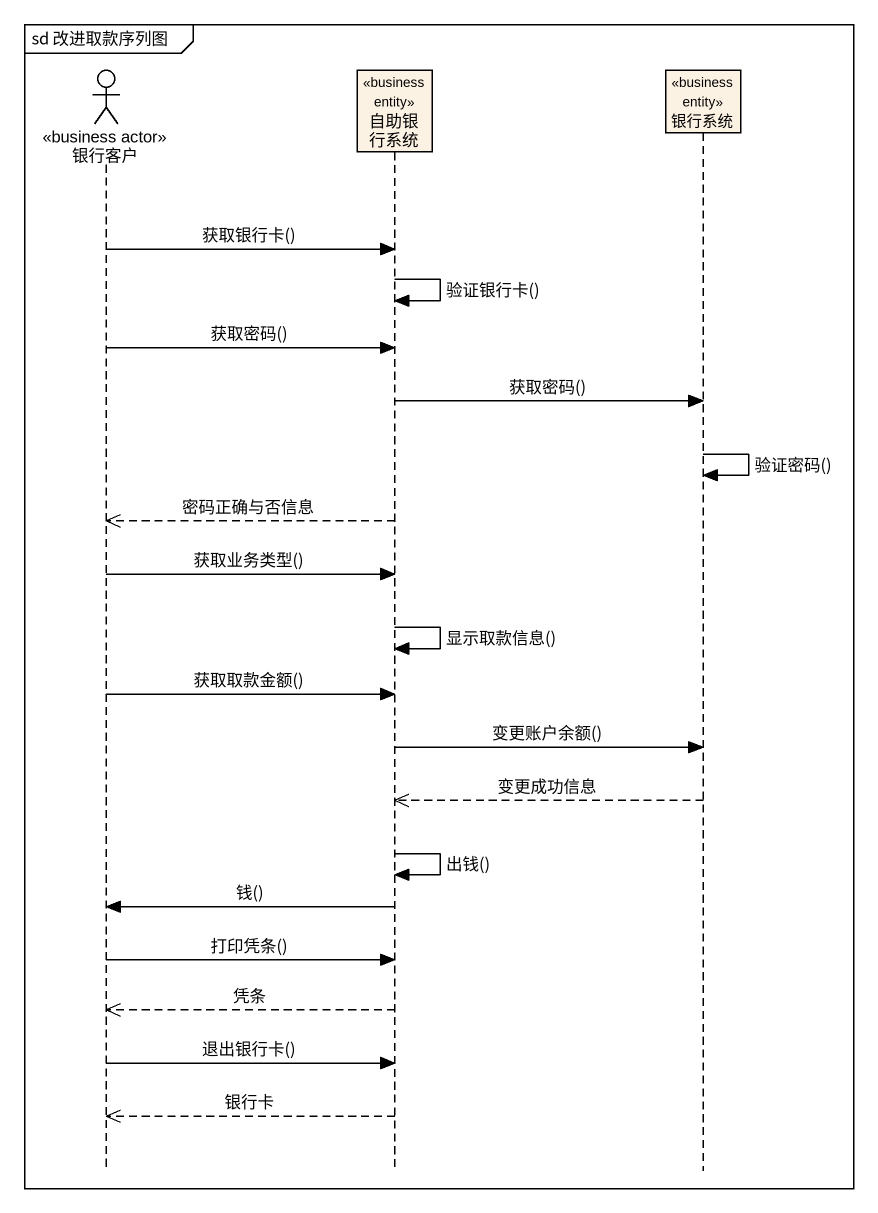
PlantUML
@startuml
mainframe sd 改进取款序列图
hide footbox
actor 银行客户 <<business actor>>
participant 自助银行系统 <<business entity>>
participant 银行系统 <<business entity>>

银行客户 -> 自助银行系统 : 获取银行卡()
自助银行系统 -> 自助银行系统 : 验证银行卡()
银行客户 -> 自助银行系统 : 获取密码()
自助银行系统 -> 银行系统 : 获取密码()
银行系统 -> 银行系统 : 验证密码()
自助银行系统 -->> 银行客户 : 密码正确与否信息
银行客户 -> 自助银行系统 : 获取业务类型()
自助银行系统 -> 自助银行系统 : 显示取款信息()
银行客户 -> 自助银行系统 : 获取取款金额()
自助银行系统 -> 银行系统 : 变更账户余额()
银行系统 -->> 自助银行系统 : 变更成功信息
自助银行系统 -> 自助银行系统 : 出钱()
自助银行系统 -> 银行客户 : 钱()
银行客户 -> 自助银行系统 : 打印凭条()
自助银行系统 -->> 银行客户 : 凭条
银行客户 -> 自助银行系统 : 退出银行卡()
自助银行系统 -->> 银行客户 : 银行卡
@enduml
